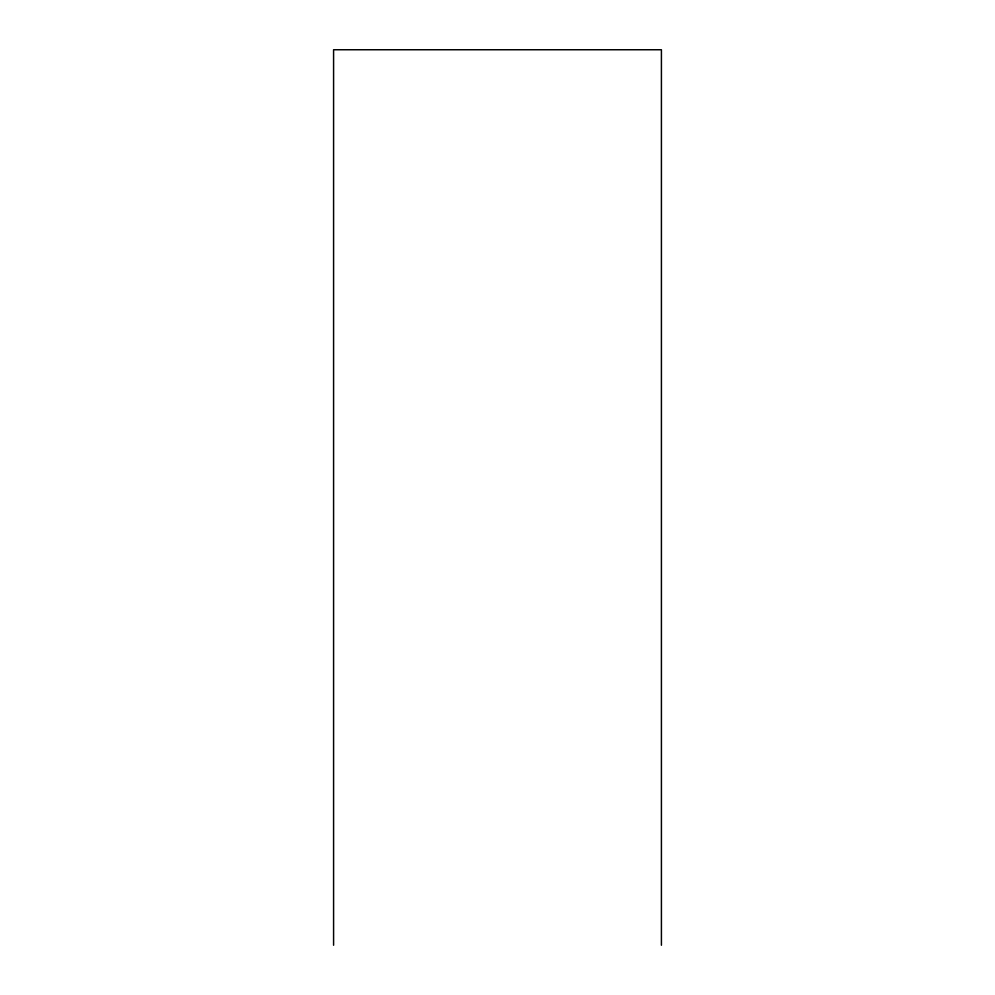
<?xml version="1.0" encoding="UTF-8"?>
<svg xmlns="http://www.w3.org/2000/svg" width="995" height="995" viewBox="0 0 995 995"><rect width="100%" height="100%" fill="white"/><g stroke="black" fill="none" stroke-linecap="round" stroke-linejoin="round"><path stroke-width="1.49" d="M661.414 945.25L661.414 49.75L333.586 49.75L333.586 945.25"/></g></svg>
